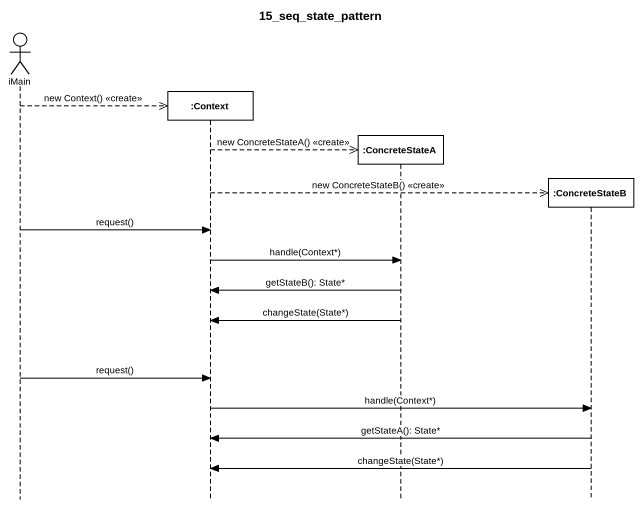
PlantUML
@startuml
title 15_seq_state_pattern
hide footbox
actor iMain
participant ":Context" as Context
participant ":ConcreteStateA" as ConcreteStateA
participant ":ConcreteStateB" as ConcreteStateB

iMain -->> Context ** : new Context() <<create>>
Context -->> ConcreteStateA ** : new ConcreteStateA() <<create>>
Context -->> ConcreteStateB ** : new ConcreteStateB() <<create>>
iMain -> Context : request()
Context -> ConcreteStateA : handle(Context*)
ConcreteStateA -> Context : getStateB(): State*
ConcreteStateA -> Context : changeState(State*)
iMain -> Context : request()
Context -> ConcreteStateB : handle(Context*)
ConcreteStateB -> Context : getStateA(): State*
ConcreteStateB -> Context : changeState(State*)
@enduml
